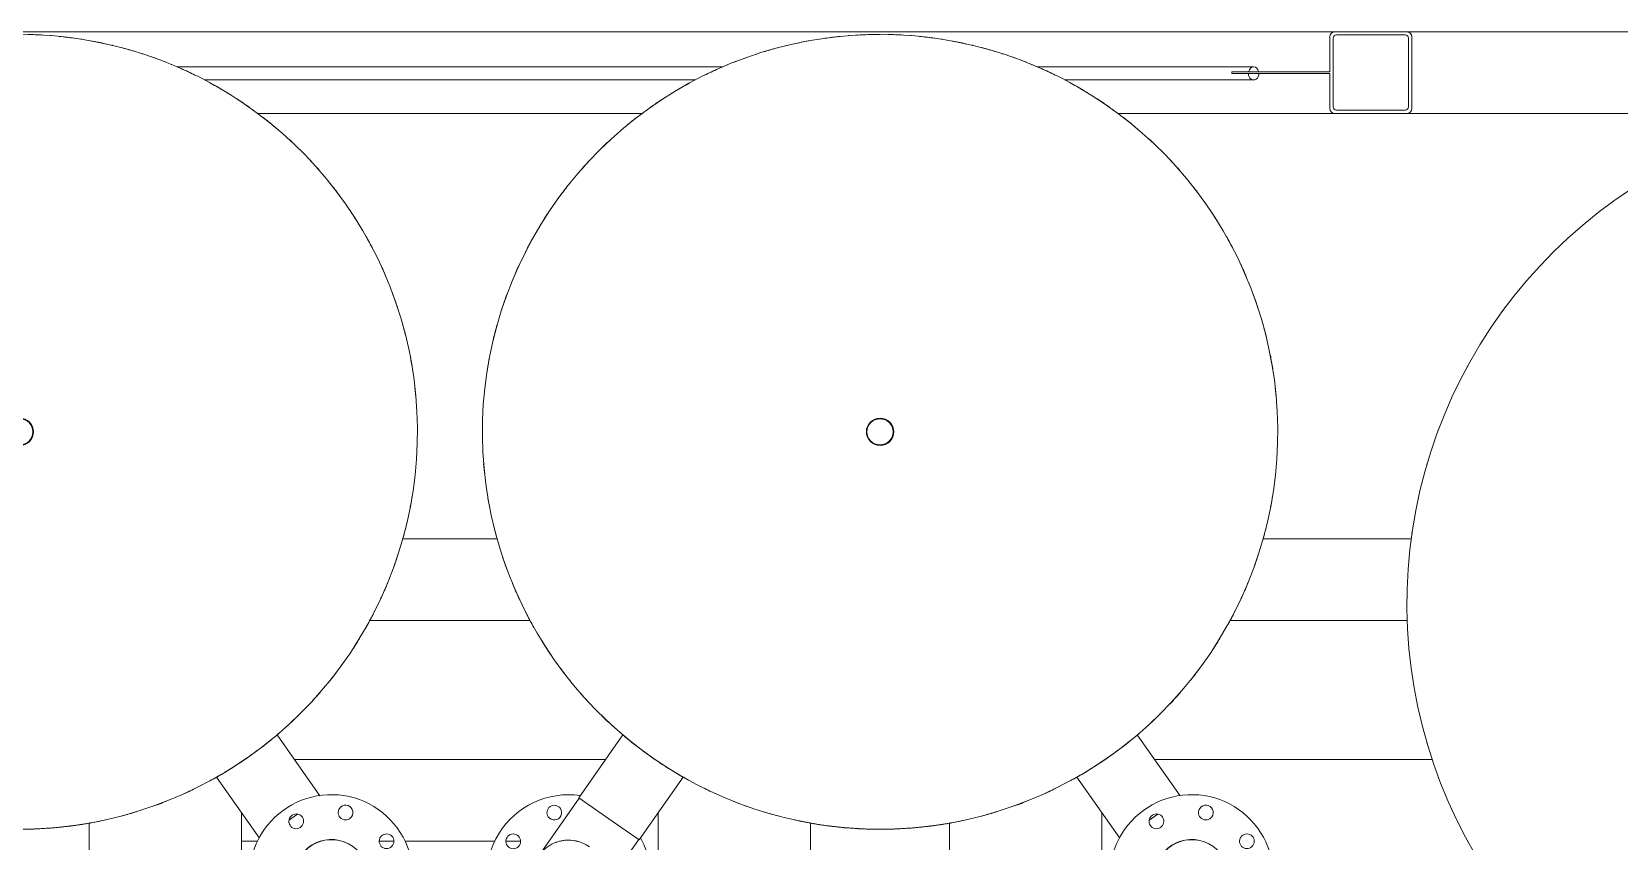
# Model space of a CAD drawing. Header units: millimetres. Extents: x -4617 to 4428, y -2900 to 2818.
# Drawn here: x -2920 to -980, y 1398 to 2388 of the extents above; entities that cross this region are included whole.
import ezdxf

# ---------------------------------------------------------------- set-up
doc = ezdxf.new("R2010")
doc.units = ezdxf.units.MM
for name, color, linetype, lineweight in [('A_--------_E-', 8, 'Continuous', 9), ('M-_EQPT----_E', 7, 'Continuous', 9), ('S-_STRL----_A', 7, 'Continuous', 9)]:
    doc.layers.add(name, color=color, linetype=linetype, lineweight=lineweight)

# ---------------------------------------------------------------- blocks, each defined once
blk = doc.blocks.new('PNS-0100 MAIN FRAME - ASY PNS-0100 MAIN FRAME_iam-651195-Разрез 1')
at = {"layer": 'A_--------_E-'}
for p, q in [((-1327.2, 2388.2), (-3539.2, 2388.2)), ((972.8, 2388.2), (-1239.2, 2388.2)), ((-2074.8, 2345.2), (-2742.3, 2345.2)), ((-2708.6, 2329.2), (-2108.5, 2329.2)), ((-1426.4, 2345.2), (-1691.1, 2345.2)), ((-1657.4, 2329.2), (-1426.4, 2329.2)), ((-1431, 2339.2), (-1421.7, 2339.2)), ((-1421.7, 2337.2), (-1431, 2337.2)), ((-2643.6, 2288.2), (-2173.7, 2288.2)), ((-1592.3, 2288.2), (-1327.2, 2288.2)), ((-1239.2, 2288.2), (-722.6, 2288.2)), ((-2350.6, 1768.2), (-2466.5, 1768.2)), ((-1233.8, 1768.2), (-1415.2, 1768.2)), ((-2506.7, 1668.2), (-2310.5, 1668.2)), ((-1455.4, 1668.2), (-1238.4, 1668.2)), ((-2218.5, 1498.2), (-2598.7, 1498.2)), ((-1208, 1498.2), (-1547.4, 1498.2)), ((-2663.2, 1398.2), (-2643.6, 1398.2)), ((-2494.7, 1398.2), (-2477.3, 1398.2)), ((-2463.3, 1398.2), (-2353.9, 1398.2)), ((-2424.2, 1398.2), (-2428.2, 1398.2)), ((-2424.2, 1398.2), (-2392.2, 1398.2)), ((-2388.2, 1398.2), (-2392.2, 1398.2)), ((-2339.9, 1398.2), (-2322.5, 1398.2))]:
    blk.add_line(p, q, dxfattribs=at)
for start_param, end_param in [(1.570796, 4.712389), (4.974188, 7.592182)]:
    blk.add_ellipse((-1426.4, 2337.2), major_axis=(0, 8), ratio=0.79162, start_param=start_param, end_param=end_param, dxfattribs=at)
at = {"layer": 'S-_STRL----_A'}
for p, q in [((-1239.2, 2388.2), (-1327.2, 2388.2)), ((-1333.2, 2382.2), (-1333.2, 2339.2)), ((-1329.2, 2296.2), (-1329.2, 2380.2)), ((-1325.2, 2384.2), (-1241.2, 2384.2)), ((-1237.2, 2380.2), (-1237.2, 2296.2)), ((-1233.2, 2294.2), (-1233.2, 2382.2)), ((-1333.2, 2339.2), (-1453.2, 2339.2)), ((-1453.2, 2339.2), (-1453.2, 2337.2)), ((-1453.2, 2337.2), (-1333.2, 2337.2)), ((-1333.2, 2337.2), (-1333.2, 2294.2)), ((-1241.2, 2292.2), (-1325.2, 2292.2)), ((-1327.2, 2288.2), (-1239.2, 2288.2))]:
    blk.add_line(p, q, dxfattribs=at)
for centre, radius, start, end in [((-1327.2, 2382.2), 6, 90, 180), ((-1239.2, 2382.2), 6, 360, 90), ((-1325.2, 2380.2), 4, 90, 180), ((-1241.2, 2380.2), 4, 360, 90), ((-1327.2, 2294.2), 6, 180, 270), ((-1325.2, 2296.2), 4, 180, 270), ((-1241.2, 2296.2), 4, 270, 360), ((-1239.2, 2294.2), 6, 270, 360)]:
    blk.add_arc(centre, radius, start, end, dxfattribs=at)
blk = doc.blocks.new('PNS-0100 MAIN FRAME - Standard-550811-Разрез 1')
blk.add_blockref('PNS-0100 MAIN FRAME - ASY PNS-0100 MAIN FRAME_iam-651195-Разрез 1', (0, 0))
blk = doc.blocks.new('PNS-Filter column D1200 _180 Left feed 50-50_ - ASY PNS-Filter column D1200_iam-904181-Разрез 1')
at = {"layer": 'A_--------_E-'}
for p, q in [((-996.9, 2173.6), (-997.2, 2173.4)), ((-996.9, 2173.6), (-996.3, 2174)), ((-1030.5, 2146.5), (-1030, 2146.9)), ((-1062.1, 2117), (-1061.7, 2117.4)), ((-1091.6, 2085.3), (-1091.8, 2085)), ((-1091.6, 2085.3), (-1091.1, 2085.8)), ((-1118.7, 2051.6), (-1118.9, 2051.2)), ((-1118.7, 2051.6), (-1118.3, 2052.1)), ((-1143.3, 2016), (-1143.5, 2015.7)), ((-1143.3, 2016), (-1143, 2016.6)), ((-1165.3, 1978.8), (-1165.6, 1978.4)), ((-1165.3, 1978.8), (-1165, 1979.4)), ((-1184.7, 1940.1), (-1184.8, 1939.7)), ((-1184.7, 1940.1), (-1184.4, 1940.7)), ((-1201.2, 1900.1), (-1201.3, 1899.7)), ((-1201.2, 1900.1), (-1201, 1900.7)), ((-1214.8, 1859.1), (-1214.9, 1858.6)), ((-1214.8, 1859.1), (-1214.6, 1859.7)), ((-1225.4, 1817.2), (-1225.5, 1816.7)), ((-1225.4, 1817.2), (-1225.3, 1817.7)), ((-1233.1, 1774.6), (-1233.2, 1774.1)), ((-1233.1, 1774.6), (-1233, 1775.2)), ((-1237.7, 1731.6), (-1237.6, 1732.2)), ((-1237.7, 1731.6), (-1237.7, 1731.1)), ((-1239.2, 1688.4), (-1239.2, 1688.9)), ((-1239.2, 1688.4), (-1239.2, 1687.9)), ((-1237.6, 1645.2), (-1237.6, 1645.7)), ((-1237.6, 1645.2), (-1237.6, 1644.6)), ((-1232.9, 1602.2), (-1233, 1602.7)), ((-1232.9, 1602.2), (-1232.9, 1601.6)), ((-1225.2, 1559.6), (-1225.3, 1560.1)), ((-1225.2, 1559.6), (-1225.1, 1559.1)), ((-1214.5, 1517.7), (-1214.6, 1518.2)), ((-1214.5, 1517.7), (-1214.3, 1517.2)), ((-1200.8, 1476.7), (-1201, 1477.1)), ((-1200.8, 1476.7), (-1200.6, 1476.2)), ((-1184.2, 1436.8), (-1184.4, 1437.2)), ((-1184.2, 1436.8), (-1184, 1436.2)), ((-1164.8, 1398.1), (-1165, 1398.5))]:
    blk.add_line(p, q, dxfattribs=at)
at = {"layer": 'A_--------_E-', "flags": 128}
blk.add_lwpolyline([(-1155.8, 1382.1), (-1167.6, 1403.3), (-1178.6, 1424.9), (-1188.8, 1446.9), (-1198, 1469.3), (-1206.3, 1492.1), (-1213.7, 1515.2), (-1220.2, 1538.5), (-1225.8, 1562.1), (-1230.4, 1585.9), (-1234, 1609.9), (-1236.7, 1634), (-1238.4, 1658.1), (-1239.1, 1682.4), (-1238.9, 1706.6), (-1237.7, 1730.8), (-1235.6, 1755), (-1232.4, 1779), (-1228.4, 1802.9), (-1223.3, 1826.6), (-1217.3, 1850.1), (-1210.4, 1873.3), (-1202.6, 1896.3), (-1193.8, 1918.9), (-1184.2, 1941.1), (-1173.7, 1962.9), (-1162.3, 1984.3), (-1150.1, 2005.3), (-1137, 2025.7), (-1123.1, 2045.5), (-1108.5, 2064.9), (-1093.1, 2083.6), (-1076.9, 2101.6), (-1060, 2119.1), (-1042.5, 2135.8), (-1024.3, 2151.8), (-1005.5, 2167.1), (-986.1, 2181.6), (-966.1, 2195.3)], dxfattribs=at)
blk = doc.blocks.new('PNS-Filter column D1200 _180 Left feed 50-50_ - Standard-909429-Разрез 1')
blk.add_blockref('PNS-Filter column D1200 _180 Left feed 50-50_ - ASY PNS-Filter column D1200_iam-904181-Разрез 1', (0, 0))
blk = doc.blocks.new('PNS-Filter column D1000 _Left side_ - ASY PNS-Filter column D1000_iam-892261-Разрез 1')
at = {"layer": 'A_--------_E-'}
for p, q in [((-2590.6, 2242.6), (-2591.1, 2243.2)), ((-2564.6, 2214.6), (-2565.2, 2215.2)), ((-2541, 2184.6), (-2541.5, 2185.3)), ((-2519.8, 2152.9), (-2520.3, 2153.6)), ((-2501.2, 2119.6), (-2501.5, 2120.3)), ((-2485.2, 2084.9), (-2485.5, 2085.7)), ((-2472, 2049.1), (-2472.2, 2049.9)), ((-2461.6, 2012.4), (-2461.8, 2013.2)), ((-2454.2, 1974.9), (-2454.3, 1975.8)), ((-2540.7, 1613.7), (-2540.5, 1613.9)), ((-2590.5, 1555.3), (-2589.9, 1555.9)), ((-2619.8, 1528.4), (-2567.6, 1453.8)), ((-2618.5, 1529.4), (-2617.9, 1529.9)), ((-2641.3, 1402.2), (-2693.6, 1476.8)), ((-2849.2, 1420.7), (-2849.2, 1309.3)), ((-2663.2, 1433.4), (-2663.2, 1352.9)), ((-2663.2, 1352.9), (-2663.2, 1433.4)), ((-2602.8, 1425.6), (-2605.1, 1424)), ((-2594.7, 1431.2), (-2602.8, 1425.6))]:
    blk.add_line(p, q, dxfattribs=at)
at = {"layer": 'A_--------_E-', "flags": 128}
blk.add_lwpolyline([(-2934.2, 2384.9), (-2914.8, 2384.5), (-2895.4, 2383.4), (-2876, 2381.4), (-2856.8, 2378.7), (-2837.6, 2375.2), (-2818.7, 2371), (-2799.9, 2366), (-2781.3, 2360.2), (-2763, 2353.8), (-2744.9, 2346.6), (-2727.2, 2338.6), (-2709.8, 2330), (-2692.7, 2320.7), (-2676, 2310.7), (-2659.8, 2300), (-2644, 2288.7), (-2628.6, 2276.8), (-2613.7, 2264.3), (-2599.4, 2251.2), (-2585.6, 2237.5), (-2572.3, 2223.3), (-2559.6, 2208.6), (-2547.5, 2193.3), (-2536.1, 2177.6), (-2525.2, 2161.5), (-2515.1, 2144.9), (-2505.6, 2128), (-2496.7, 2110.7), (-2488.6, 2093), (-2481.2, 2075), (-2474.5, 2056.8), (-2468.6, 2038.3), (-2463.4, 2019.5), (-2458.9, 2000.6), (-2455.3, 1981.5), (-2452.3, 1962.3), (-2450.2, 1943), (-2448.8, 1923.6), (-2448.2, 1904.2), (-2448.4, 1884.7), (-2449.4, 1865.3), (-2451.1, 1846), (-2453.6, 1826.7), (-2456.9, 1807.5), (-2460.9, 1788.5), (-2465.7, 1769.7), (-2471.2, 1751), (-2477.5, 1732.6), (-2484.5, 1714.5), (-2492.3, 1696.7), (-2500.7, 1679.2), (-2509.8, 1662), (-2519.7, 1645.2), (-2530.1, 1628.8), (-2541.3, 1612.9), (-2553, 1597.4), (-2565.4, 1582.4), (-2578.3, 1567.9), (-2591.8, 1554), (-2605.9, 1540.5), (-2620.5, 1527.7), (-2635.6, 1515.5), (-2651.2, 1503.8), (-2667.2, 1492.8), (-2683.7, 1482.5), (-2700.5, 1472.8), (-2717.7, 1463.8), (-2735.3, 1455.5), (-2753.2, 1447.9), (-2771.4, 1441), (-2789.8, 1434.9), (-2808.5, 1429.5), (-2827.4, 1424.8), (-2846.4, 1420.9), (-2865.6, 1417.8), (-2884.9, 1415.4), (-2904.3, 1413.8), (-2923.7, 1413)], dxfattribs=at)
at = {"layer": 'A_--------_E-'}
for centre, radius, start, end in [((-2934.2, 1898.9), 486, 86.6618, 88.857), ((-2934.2, 1898.9), 486, 85.4996, 85.6), ((-2934.2, 1898.9), 486, 82.102, 84.2971), ((-2934.2, 1898.9), 486, 80.9993, 81.1), ((-2934.2, 1898.9), 486, 77.5425, 79.7368), ((-2934.2, 1898.9), 486, 76.499, 76.6), ((-2934.2, 1898.9), 486, 72.9832, 75.1762), ((-2934.2, 1898.9), 486, 71.9986, 72.1), ((-2934.2, 1898.9), 486, 68.4241, 70.6151), ((-2934.2, 1898.9), 486, 67.4983, 67.6), ((-2934.2, 1898.9), 486, 63.8652, 66.0535), ((-2934.2, 1898.9), 486, 59.3064, 61.4913), ((-2934.2, 1898.9), 486, 58.4975, 58.6), ((-2934.2, 1898.9), 486, 54.7477, 56.9283), ((-2934.2, 1898.9), 486, 53.997, 54.1), ((-2934.2, 1898.9), 486, 50.1892, 52.3644), ((-2934.2, 1898.9), 486, 49.4965, 49.6), ((-2934.2, 1898.9), 486, 45.6308, 47.7992), ((-2934.2, 1898.9), 486, 41.0724, 43.2325), ((-2934.2, 1898.9), 486, 36.5142, 38.6637), ((-2934.2, 1898.9), 486, 31.956, 34.0921), ((-2934.2, 1898.9), 486, 27.3979, 29.5166), ((-2934.2, 1898.9), 486, 22.8399, 24.9353), ((-2934.2, 1898.9), 486, 18.2819, 20.345), ((-2934.2, 1898.9), 486, 13.724, 15.7395), ((-2934.2, 1898.9), 486, 9.1662, 11.1053), ((-2934.2, 1898.9), 486, 4.6084, 6.4062), ((-2934.2, 1898.9), 16.8, 270, 90), ((-2934.2, 1898.9), 486, 359.9999, 0.1), ((-2934.2, 1898.9), 486, 355.3859, 355.4998), ((-2934.2, 1898.9), 486, 355.4996, 355.6), ((-2934.2, 1898.9), 486, 350.9993, 351.1), ((-2934.2, 1898.9), 486, 349.063, 350.8845), ((-2934.2, 1898.9), 486, 346.499, 346.6), ((-2934.2, 1898.9), 486, 344.3757, 346.3267), ((-2934.2, 1898.9), 486, 339.7463, 341.7688), ((-2934.2, 1898.9), 486, 341.9986, 342.1), ((-2934.2, 1898.9), 486, 335.1432, 337.2109), ((-2934.2, 1898.9), 486, 337.4983, 337.6), ((-2934.2, 1898.9), 486, 330.5542, 332.6529), ((-2934.2, 1898.9), 486, 332.9979, 333.1), ((-2934.2, 1898.9), 486, 325.9738, 328.0949), ((-2934.2, 1898.9), 486, 328.4975, 328.6), ((-2934.2, 1898.9), 486, 321.3989, 323.5368), ((-2934.2, 1898.9), 486, 316.8277, 318.9786), ((-2934.2, 1898.9), 486, 319.4965, 319.6), ((-2934.2, 1898.9), 486, 312.2592, 314.4204), ((-2934.2, 1898.9), 486, 307.6927, 309.862), ((-2934.2, 1898.9), 486, 303.1277, 305.2787), ((-2934.2, 1898.9), 486, 298.5638, 300.745), ((-2934.2, 1898.9), 486, 294.0009, 296.1863), ((-2553.5, 1355.2), 100, 325, 145), ((-2934.2, 1898.9), 486, 289.4388, 291.6275), ((-2536.1, 1433.3), 9, 145, 325), ((-2536.1, 1433.3), 9, 325, 145), ((-2934.2, 1898.9), 486, 275.7557, 277.9501), ((-2934.2, 1898.9), 486, 280.3163, 282.5094), ((-2934.2, 1898.9), 486, 284.8773, 287.0686), ((-2596.4, 1422.6), 9, 10, 190), ((-2596.4, 1422.6), 9, 190, 10), ((-2934.2, 1898.9), 486, 271.1955, 273.3906), ((-2553.5, 1355.2), 100, 145, 325), ((-2553.5, 1355.2), 45.2, 325, 145), ((-2486, 1398.2), 9, 100, 280), ((-2486, 1398.2), 9, 280, 100)]:
    blk.add_arc(centre, radius, start, end, dxfattribs=at)
for points in [[(-2619, 1529), (-2619, 1529), (-2619.6, 1528.4), (-2622.3, 1526.2), (-2626.5, 1522.7), (-2632.1, 1518.2), (-2639.2, 1512.7), (-2647.2, 1506.7), (-2655.4, 1500.8), (-2663.8, 1495), (-2672.2, 1489.6), (-2679.7, 1484.8), (-2685.9, 1481.1), (-2690.7, 1478.3), (-2693.6, 1476.6), (-2694.3, 1476.2), (-2694.4, 1476.2)], [(-2619.6, 1528.4), (-2619.2, 1528.8), (-2619, 1529), (-2619, 1529)], [(-2694.4, 1476.2), (-2694.4, 1476.2), (-2694.1, 1476.3), (-2693.6, 1476.6)], [(-2849.1, 1420.5), (-2848.5, 1420.6), (-2848.2, 1420.6), (-2848.2, 1420.6)]]:
    blk.add_open_spline(points, degree=3, dxfattribs=at)
blk.add_open_spline([(-2848.2, 1420.6), (-2848.2, 1420.5), (-2848.7, 1420.4), (-2851, 1420.1), (-2854.3, 1419.5), (-2857.7, 1418.9), (-2860.6, 1418.5), (-2863.8, 1418.1), (-2867.4, 1417.5), (-2871.2, 1417), (-2875.5, 1416.5), (-2880.1, 1416), (-2885, 1415.4), (-2890.2, 1414.9), (-2895.8, 1414.4), (-2901.8, 1414.1), (-2908, 1413.7), (-2914.5, 1413.3), (-2923.2, 1413), (-2934.2, 1412.9), (-2945.2, 1413), (-2953.9, 1413.3), (-2960.3, 1413.7), (-2966.6, 1414), (-2971.6, 1414.4), (-2975.3, 1414.6), (-2979, 1414.9), (-2983.4, 1415.4), (-2988.3, 1416), (-2992.9, 1416.5), (-2997.2, 1417), (-3001, 1417.5), (-3004.5, 1418.1), (-3007.8, 1418.5), (-3010.7, 1418.9), (-3014.1, 1419.5), (-3017.4, 1420.1), (-3019.7, 1420.4), (-3020.2, 1420.5), (-3020.2, 1420.6)], degree=3, knots=[-1, -1, -1, -1, -0.954545, -0.909091, -0.863636, -0.840909, -0.818182, -0.795455, -0.772727, -0.75, -0.727273, -0.704545, -0.681818, -0.659091, -0.636364, -0.613636, -0.590909, -0.568182, -0.545455, -0.5, -0.454545, -0.431818, -0.409091, -0.386364, -0.363636, -0.352273, -0.340909, -0.318182, -0.295455, -0.272727, -0.25, -0.227273, -0.204545, -0.181818, -0.159091, -0.136364, -0.090909, -0.045455, 0, 0, 0, 0], dxfattribs=at)
blk = doc.blocks.new('PNS-Filter column D1000 _Left side_ - Standard-896179-Разрез 1')
at = {"layer": 'M-_EQPT----_E'}
for centre, radius, start, end in [((-2934.2, 1898.9), 16, 270, 90), ((-2553.5, 1355.2), 45, 325, 145)]:
    blk.add_arc(centre, radius, start, end, dxfattribs=at)
blk.add_blockref('PNS-Filter column D1000 _Left side_ - ASY PNS-Filter column D1000_iam-892261-Разрез 1', (0, 0))
blk = doc.blocks.new('PNS-Filter column D1000 _Left side_ - ASY PNS-Filter column D1000_iam-V5-Разрез 1')
at = {"layer": 'A_--------_E-'}
for p, q in [((-1996.4, 2371.5), (-1997.2, 2371.3)), ((-1959, 2378.9), (-1959.8, 2378.8)), ((-1921.1, 2383.4), (-1921.9, 2383.4)), ((-2068.9, 2347.9), (-2069.7, 2347.6)), ((-2033.1, 2361.1), (-2033.9, 2360.9)), ((-2136.9, 2313.3), (-2137.6, 2312.9)), ((-2168.6, 2292.1), (-2169.3, 2291.6)), ((-2198.6, 2268.5), (-2199.2, 2267.9)), ((-2226.6, 2242.5), (-2227.2, 2242)), ((-1539.3, 2242.6), (-1539.9, 2243.2)), ((-1513.4, 2214.6), (-1513.9, 2215.2)), ((-1489.8, 2184.6), (-1490.3, 2185.3)), ((-1468.6, 2152.9), (-1469, 2153.6)), ((-1449.9, 2119.6), (-1450.3, 2120.3)), ((-1433.9, 2084.9), (-1434.3, 2085.7)), ((-1420.7, 2049.1), (-1421, 2049.9)), ((-1410.4, 2012.4), (-1410.6, 2013.2)), ((-1402.9, 1974.9), (-1403.1, 1975.8)), ((-2367.5, 1936.9), (-2367.5, 1936.2)), ((-2367.4, 1937), (-2367.4, 1937.6)), ((-2368.9, 1898.5), (-2368.9, 1898.9)), ((-2363, 1822.9), (-2362.8, 1822.1)), ((-2355.5, 1785.5), (-2355.3, 1784.6)), ((-2345.1, 1748.7), (-2344.9, 1747.9)), ((-2331.9, 1712.9), (-2331.6, 1712.2)), ((-2316, 1678.3), (-2315.6, 1677.5)), ((-2297.3, 1645), (-2296.9, 1644.3)), ((-2276.1, 1613.2), (-2275.6, 1612.6)), ((-2252.5, 1583.3), (-2251.9, 1582.6)), ((-1539.3, 1555.3), (-1538.7, 1555.9)), ((-2251.2, 1451.4), (-2197.3, 1528.4)), ((-1568.6, 1528.4), (-1516.4, 1453.8)), ((-1567.3, 1529.4), (-1566.7, 1529.9)), ((-2123.6, 1476.8), (-2177.5, 1399.8)), ((-1590.1, 1402.2), (-1642.3, 1476.8)), ((-2300.1, 1380.6), (-2250.8, 1451.1)), ((-2214.4, 1425.6), (-2251.2, 1451.4)), ((-2177.5, 1399.8), (-2214.4, 1425.6)), ((-2153.9, 1352.9), (-2153.9, 1433.4)), ((-1967.9, 1309.3), (-1967.9, 1420.7)), ((-1797.9, 1420.7), (-1797.9, 1309.3)), ((-1611.9, 1433.4), (-1611.9, 1352.9)), ((-1611.9, 1352.9), (-1611.9, 1433.4)), ((-1551.5, 1425.6), (-1553.8, 1424)), ((-1543.5, 1431.2), (-1551.5, 1425.6)), ((-2178, 1400.1), (-2227.3, 1329.6))]:
    blk.add_line(p, q, dxfattribs=at)
at = {"layer": 'A_--------_E-', "flags": 128}
for points in [[(-1882.9, 1412.9), (-1902.4, 1413.3), (-1921.8, 1414.5), (-1941.1, 1416.4), (-1960.4, 1419.1), (-1979.5, 1422.6), (-1998.5, 1426.8), (-2017.2, 1431.8), (-2035.8, 1437.6), (-2054.1, 1444.1), (-2072.2, 1451.3), (-2089.9, 1459.2), (-2107.4, 1467.8), (-2124.4, 1477.2), (-2141.1, 1487.2), (-2157.4, 1497.8), (-2173.2, 1509.1), (-2188.5, 1521), (-2203.4, 1533.5), (-2217.8, 1546.6), (-2231.6, 1560.3), (-2244.8, 1574.5), (-2257.5, 1589.3), (-2269.6, 1604.5), (-2281.1, 1620.2), (-2291.9, 1636.3), (-2302.1, 1652.9), (-2311.6, 1669.9), (-2320.4, 1687.2), (-2328.5, 1704.8), (-2335.9, 1722.8), (-2342.6, 1741.1), (-2348.5, 1759.6), (-2353.7, 1778.3), (-2358.2, 1797.2), (-2361.9, 1816.3), (-2364.8, 1835.5), (-2366.9, 1854.9), (-2368.3, 1874.2), (-2368.9, 1893.7), (-2368.7, 1913.1), (-2367.8, 1932.5), (-2366, 1951.9), (-2363.5, 1971.2), (-2360.3, 1990.3), (-2356.2, 2009.3), (-2351.4, 2028.2), (-2345.9, 2046.8), (-2339.6, 2065.2), (-2332.6, 2083.3), (-2324.9, 2101.2), (-2316.4, 2118.7), (-2307.3, 2135.8), (-2297.5, 2152.6), (-2287, 2169), (-2275.9, 2184.9), (-2264.1, 2200.4), (-2251.8, 2215.4), (-2238.8, 2229.9), (-2225.3, 2243.9), (-2211.2, 2257.3), (-2196.6, 2270.1), (-2181.5, 2282.4), (-2166, 2294), (-2149.9, 2305), (-2133.5, 2315.4), (-2116.6, 2325.1), (-2099.4, 2334.1), (-2081.8, 2342.4), (-2063.9, 2350), (-2045.7, 2356.8), (-2027.3, 2363), (-2008.6, 2368.4), (-1989.8, 2373), (-1970.7, 2376.9), (-1951.5, 2380.1), (-1932.2, 2382.4), (-1912.9, 2384), (-1893.4, 2384.8), (-1882.9, 2384.9)], [(-1882.9, 2384.9), (-1863.5, 2384.5), (-1844.1, 2383.4), (-1824.8, 2381.4), (-1805.5, 2378.7), (-1786.4, 2375.2), (-1767.4, 2371), (-1748.6, 2366), (-1730.1, 2360.2), (-1711.7, 2353.8), (-1693.7, 2346.6), (-1675.9, 2338.6), (-1658.5, 2330), (-1641.5, 2320.7), (-1624.8, 2310.7), (-1608.5, 2300), (-1592.7, 2288.7), (-1577.3, 2276.8), (-1562.5, 2264.3), (-1548.1, 2251.2), (-1534.3, 2237.5), (-1521, 2223.3), (-1508.4, 2208.6), (-1496.3, 2193.3), (-1484.8, 2177.6), (-1474, 2161.5), (-1463.8, 2144.9), (-1454.3, 2128), (-1445.5, 2110.7), (-1437.4, 2093), (-1430, 2075), (-1423.3, 2056.8), (-1417.3, 2038.3), (-1412.1, 2019.5), (-1407.7, 2000.6), (-1404, 1981.5), (-1401.1, 1962.3), (-1398.9, 1943), (-1397.6, 1923.6), (-1397, 1904.2), (-1397.1, 1884.7), (-1398.1, 1865.3), (-1399.8, 1846), (-1402.3, 1826.7), (-1405.6, 1807.5), (-1409.6, 1788.5), (-1414.4, 1769.7), (-1420, 1751), (-1426.3, 1732.6), (-1433.3, 1714.5), (-1441, 1696.7), (-1449.5, 1679.2), (-1458.6, 1662), (-1468.4, 1645.2), (-1478.9, 1628.8), (-1490, 1612.9), (-1501.8, 1597.4), (-1514.1, 1582.4), (-1527.1, 1567.9), (-1540.6, 1554), (-1554.7, 1540.5), (-1569.3, 1527.7), (-1584.4, 1515.5), (-1599.9, 1503.8), (-1616, 1492.8), (-1632.4, 1482.5), (-1649.3, 1472.8), (-1666.5, 1463.8), (-1684.1, 1455.5), (-1702, 1447.9), (-1720.1, 1441), (-1738.6, 1434.9), (-1757.3, 1429.5), (-1776.1, 1424.8), (-1795.2, 1420.9), (-1814.4, 1417.8), (-1833.7, 1415.4), (-1853, 1413.8), (-1872.4, 1413), (-1882.9, 1412.9)]]:
    blk.add_lwpolyline(points, dxfattribs=at)
at = {"layer": 'A_--------_E-'}
for centre, radius, start, end in [((-1882.9, 1898.9), 486, 104.9042, 107.0944), ((-1882.9, 1898.9), 486, 100.343, 102.5354), ((-1882.9, 1898.9), 486, 95.7822, 97.9762), ((-1882.9, 1898.9), 486, 91.2218, 93.4167), ((-1882.9, 1898.9), 486, 89.9999, 90.1), ((-1882.9, 1898.9), 486, 86.6618, 88.857), ((-1882.9, 1898.9), 486, 85.4996, 85.6), ((-1882.9, 1898.9), 486, 82.102, 84.2971), ((-1882.9, 1898.9), 486, 80.9993, 81.1), ((-1882.9, 1898.9), 486, 77.5425, 79.7368), ((-1882.9, 1898.9), 486, 76.499, 76.6), ((-1882.9, 1898.9), 486, 72.9832, 75.1762), ((-1882.9, 1898.9), 486, 109.466, 111.6533), ((-1882.9, 1898.9), 486, 71.9986, 72.1), ((-1882.9, 1898.9), 486, 68.4241, 70.6151), ((-1882.9, 1898.9), 486, 67.4983, 67.6), ((-1882.9, 1898.9), 486, 114.0284, 116.2121), ((-1882.9, 1898.9), 486, 63.8652, 66.0535), ((-1882.9, 1898.9), 486, 118.5917, 120.7707), ((-1882.9, 1898.9), 486, 59.3064, 61.4913), ((-1882.9, 1898.9), 486, 58.4975, 58.6), ((-1882.9, 1898.9), 486, 123.156, 125.3292), ((-1882.9, 1898.9), 486, 54.7477, 56.9283), ((-1882.9, 1898.9), 486, 53.997, 54.1), ((-1882.9, 1898.9), 486, 127.7216, 129.8876), ((-1882.9, 1898.9), 486, 50.1892, 52.3644), ((-1882.9, 1898.9), 486, 132.2889, 134.4459), ((-1882.9, 1898.9), 486, 49.4965, 49.6), ((-1882.9, 1898.9), 486, 45.6308, 47.7992), ((-1882.9, 1898.9), 486, 136.8585, 139.0041), ((-1882.9, 1898.9), 486, 41.0724, 43.2325), ((-1882.9, 1898.9), 486, 139.4965, 139.6), ((-1882.9, 1898.9), 486, 141.4311, 143.5623), ((-1882.9, 1898.9), 486, 36.5142, 38.6637), ((-1882.9, 1898.9), 486, 143.997, 144.1), ((-1882.9, 1898.9), 486, 146.0082, 148.1203), ((-1882.9, 1898.9), 486, 31.956, 34.0921), ((-1882.9, 1898.9), 486, 150.5919, 152.6783), ((-1882.9, 1898.9), 486, 148.4975, 148.6), ((-1882.9, 1898.9), 486, 27.3979, 29.5166), ((-1882.9, 1898.9), 486, 152.9979, 153.1), ((-1882.9, 1898.9), 486, 155.1861, 157.2363), ((-1882.9, 1898.9), 486, 22.8399, 24.9353), ((-1882.9, 1898.9), 486, 157.4983, 157.6), ((-1882.9, 1898.9), 486, 159.7986, 161.7942), ((-1882.9, 1898.9), 486, 18.2819, 20.345), ((-1882.9, 1898.9), 486, 161.9986, 162.1), ((-1882.9, 1898.9), 486, 164.4473, 166.352), ((-1882.9, 1898.9), 486, 13.724, 15.7395), ((-1882.9, 1898.9), 486, 166.499, 166.6), ((-1882.9, 1898.9), 486, 169.1849, 170.9098), ((-1882.9, 1898.9), 486, 9.1662, 11.1053), ((-1882.9, 1898.9), 486, 170.9993, 171.1), ((-1882.9, 1898.9), 486, 4.6084, 6.4062), ((-1882.9, 1898.9), 16.8, 90, 270), ((-1882.9, 1898.9), 16.8, 270, 90), ((-1882.9, 1898.9), 486, 179.9999, 180.1), ((-1882.9, 1898.9), 486, 359.9999, 0.1), ((-1882.9, 1898.9), 486, 184.583, 186.2728), ((-1882.9, 1898.9), 486, 355.3859, 355.4998), ((-1882.9, 1898.9), 486, 355.4996, 355.6), ((-1882.9, 1898.9), 486, 350.9993, 351.1), ((-1882.9, 1898.9), 486, 189.1408, 191.03), ((-1882.9, 1898.9), 486, 349.063, 350.8845), ((-1882.9, 1898.9), 486, 346.499, 346.6), ((-1882.9, 1898.9), 486, 193.6987, 195.6855), ((-1882.9, 1898.9), 486, 344.3757, 346.3267), ((-1882.9, 1898.9), 486, 198.2565, 200.3012), ((-1882.9, 1898.9), 486, 339.7463, 341.7688), ((-1882.9, 1898.9), 486, 341.9986, 342.1), ((-1882.9, 1898.9), 486, 202.8145, 204.8971), ((-1882.9, 1898.9), 486, 335.1432, 337.2109), ((-1882.9, 1898.9), 486, 337.4983, 337.6), ((-1882.9, 1898.9), 486, 207.3725, 209.4818), ((-1882.9, 1898.9), 486, 330.5542, 332.6529), ((-1882.9, 1898.9), 486, 332.9979, 333.1), ((-1882.9, 1898.9), 486, 211.9306, 214.0596), ((-1882.9, 1898.9), 486, 325.9738, 328.0949), ((-1882.9, 1898.9), 486, 328.4975, 328.6113), ((-1882.9, 1898.9), 486, 323.997, 324.1), ((-1882.9, 1898.9), 486, 216.4887, 218.6327), ((-1882.9, 1898.9), 486, 321.3989, 323.5368), ((-1882.9, 1898.9), 486, 221.0469, 223.2026), ((-1882.9, 1898.9), 486, 316.8277, 318.9786), ((-1882.9, 1898.9), 486, 319.4965, 319.6), ((-1882.9, 1898.9), 486, 225.0036, 225.145), ((-1882.9, 1898.9), 486, 225.6052, 227.7702), ((-1882.9, 1898.9), 486, 312.2592, 314.4204), ((-1882.9, 1898.9), 486, 229.4965, 229.6), ((-1882.9, 1898.9), 486, 230.1636, 232.336), ((-1882.9, 1898.9), 486, 307.6927, 309.862), ((-1882.9, 1898.9), 486, 234.7221, 236.9004), ((-1882.9, 1898.9), 486, 303.1277, 305.3036), ((-1882.9, 1898.9), 486, 239.2807, 241.4638), ((-1882.9, 1898.9), 486, 298.5638, 300.745), ((-2263.7, 1355.1), 100, 81.8064, 215), ((-1882.9, 1898.9), 486, 243.8394, 246.0264), ((-1882.9, 1898.9), 486, 294.0009, 296.1863), ((-1502.2, 1355.2), 100, 325, 145), ((-2281, 1433.2), 9, 35, 215), ((-2281, 1433.2), 9, 215, 35), ((-1882.9, 1898.9), 486, 248.3983, 250.5882), ((-1882.9, 1898.9), 486, 289.4388, 291.6275), ((-1484.9, 1433.3), 9, 145, 325), ((-1484.9, 1433.3), 9, 325, 145), ((-1882.9, 1898.9), 486, 252.9573, 255.1495), ((-1882.9, 1898.9), 486, 257.5165, 259.7103), ((-1882.9, 1898.9), 486, 262.0759, 264.2707), ((-1882.9, 1898.9), 486, 275.7557, 277.9501), ((-1882.9, 1898.9), 486, 280.3163, 282.5094), ((-1882.9, 1898.9), 486, 284.8773, 287.0686), ((-1545.2, 1422.6), 9, 10, 190), ((-1545.2, 1422.6), 9, 190, 10), ((-2263.7, 1355.1), 100, 215, 28.165), ((-2331.2, 1398.1), 9, 80, 260), ((-2331.2, 1398.1), 9, 260, 80), ((-2263.7, 1355.1), 44.5, 55, 235), ((-1882.9, 1898.9), 486, 266.6356, 268.8308), ((-1882.9, 1898.9), 486, 271.1955, 273.3906), ((-1502.2, 1355.2), 100, 145, 325), ((-1502.2, 1355.2), 45.2, 325, 145), ((-1434.7, 1398.2), 9, 100, 280), ((-1434.7, 1398.2), 9, 280, 100)]:
    blk.add_arc(centre, radius, start, end, dxfattribs=at)
for points in [[(-2123.2, 1476.5), (-2123.2, 1476.4), (-2123.9, 1476.8), (-2126.9, 1478.6), (-2131.5, 1481.3), (-2137.7, 1485), (-2145.2, 1489.7), (-2153.4, 1495.1), (-2161.7, 1500.8), (-2169.9, 1506.6), (-2177.8, 1512.6), (-2184.8, 1518), (-2190.4, 1522.5), (-2194.5, 1525.9), (-2197.2, 1528.1), (-2197.8, 1528.6), (-2197.7, 1528.7)], [(-2197.7, 1528.7), (-2197.8, 1528.6), (-2197.7, 1528.6), (-2197.6, 1528.5)], [(-1567.8, 1529), (-1567.7, 1529), (-1568.3, 1528.4), (-1571, 1526.2), (-1575.2, 1522.7), (-1580.9, 1518.2), (-1587.9, 1512.7), (-1595.9, 1506.7), (-1604.2, 1500.8), (-1612.5, 1495), (-1620.9, 1489.6), (-1628.5, 1484.8), (-1634.7, 1481.1), (-1639.4, 1478.3), (-1642.4, 1476.6), (-1643.1, 1476.2), (-1643.1, 1476.2)], [(-1568.4, 1528.4), (-1568, 1528.8), (-1567.7, 1529), (-1567.8, 1529)], [(-2123.4, 1476.5), (-2123.3, 1476.5), (-2123.2, 1476.5), (-2123.2, 1476.5)], [(-1643.1, 1476.2), (-1643.1, 1476.2), (-1642.8, 1476.3), (-1642.3, 1476.6)], [(-1968.9, 1420.6), (-1968.9, 1420.6), (-1968.7, 1420.6), (-1968.1, 1420.5)], [(-1797.8, 1420.5), (-1797.2, 1420.6), (-1796.9, 1420.6), (-1796.9, 1420.6)]]:
    blk.add_open_spline(points, degree=3, dxfattribs=at)
for points, knots in [([(-1796.9, 1420.6), (-1796.9, 1420.5), (-1797.4, 1420.4), (-1799.8, 1420.1), (-1803, 1419.5), (-1806.4, 1418.9), (-1809.4, 1418.5), (-1812.6, 1418.1), (-1816.1, 1417.5), (-1820, 1417), (-1824.2, 1416.5), (-1828.8, 1416), (-1833.7, 1415.4), (-1839, 1414.9), (-1844.6, 1414.4), (-1850.5, 1414.1), (-1856.8, 1413.7), (-1863.3, 1413.3), (-1872, 1413), (-1882.9, 1412.9), (-1893.9, 1413), (-1902.6, 1413.3), (-1909.1, 1413.7), (-1915.4, 1414), (-1920.3, 1414.4), (-1924.1, 1414.6), (-1927.8, 1414.9), (-1932.1, 1415.4), (-1937.1, 1416), (-1941.7, 1416.5), (-1945.9, 1417), (-1949.8, 1417.5), (-1953.3, 1418.1), (-1956.5, 1418.5), (-1959.4, 1418.9), (-1962.8, 1419.5), (-1966.1, 1420.1), (-1968.4, 1420.4), (-1968.9, 1420.5), (-1968.9, 1420.6)], [-1, -1, -1, -1, -0.954545, -0.909091, -0.863636, -0.840909, -0.818182, -0.795455, -0.772727, -0.75, -0.727273, -0.704545, -0.681818, -0.659091, -0.636364, -0.613636, -0.590909, -0.568182, -0.545455, -0.5, -0.454545, -0.431818, -0.409091, -0.386364, -0.363636, -0.352273, -0.340909, -0.318182, -0.295455, -0.272727, -0.25, -0.227273, -0.204545, -0.181818, -0.159091, -0.136364, -0.090909, -0.045455, 0, 0, 0, 0]), ([(-2281.4, 1395.9), (-2280.9, 1396.1), (-2279, 1396.9), (-2275.7, 1398), (-2272.1, 1398.8), (-2269.3, 1399.3), (-2266.4, 1399.5), (-2263.6, 1399.6), (-2261.6, 1399.5), (-2261, 1399.5)], [0.3499236, 0.3499236, 0.3499236, 0.3499236, 0.375, 0.4375, 0.5, 0.53125, 0.5625, 0.625, 0.6501475, 0.6501475, 0.6501475, 0.6501475]), ([(-2257.9, 1399.2), (-2256.6, 1399), (-2254.1, 1398.6), (-2251.6, 1397.9), (-2250.3, 1397.5)], [0.6944558, 0.6944558, 0.6944558, 0.6944558, 0.75, 0.8057885, 0.8057885, 0.8057885, 0.8057885])]:
    blk.add_open_spline(points, degree=3, knots=knots, dxfattribs=at)
blk = doc.blocks.new('PNS-Filter column D1000 _Left side_ - Standard-V6-Разрез 1')
at = {"layer": 'M-_EQPT----_E'}
for centre, radius, start, end in [((-1883, 1898.9), 16, 90, 270), ((-1883, 1898.9), 16, 270, 90), ((-1502.2, 1355.2), 45, 325, 145)]:
    blk.add_arc(centre, radius, start, end, dxfattribs=at)
blk.add_blockref('PNS-Filter column D1000 _Left side_ - ASY PNS-Filter column D1000_iam-V5-Разрез 1', (0, 0))

msp = doc.modelspace()

# ---------------------------------------------------------------- block references
at = {"layer": 'A_--------_E-'}
msp.add_blockref('PNS-0100 MAIN FRAME - Standard-550811-Разрез 1', (0, 0), dxfattribs=at)
at = {"layer": 'M-_EQPT----_E'}
for name in ['PNS-Filter column D1000 _Left side_ - Standard-896179-Разрез 1', 'PNS-Filter column D1000 _Left side_ - Standard-V6-Разрез 1', 'PNS-Filter column D1200 _180 Left feed 50-50_ - Standard-909429-Разрез 1']:
    msp.add_blockref(name, (0, 0), dxfattribs=at)

doc.saveas('drawing.dxf')
